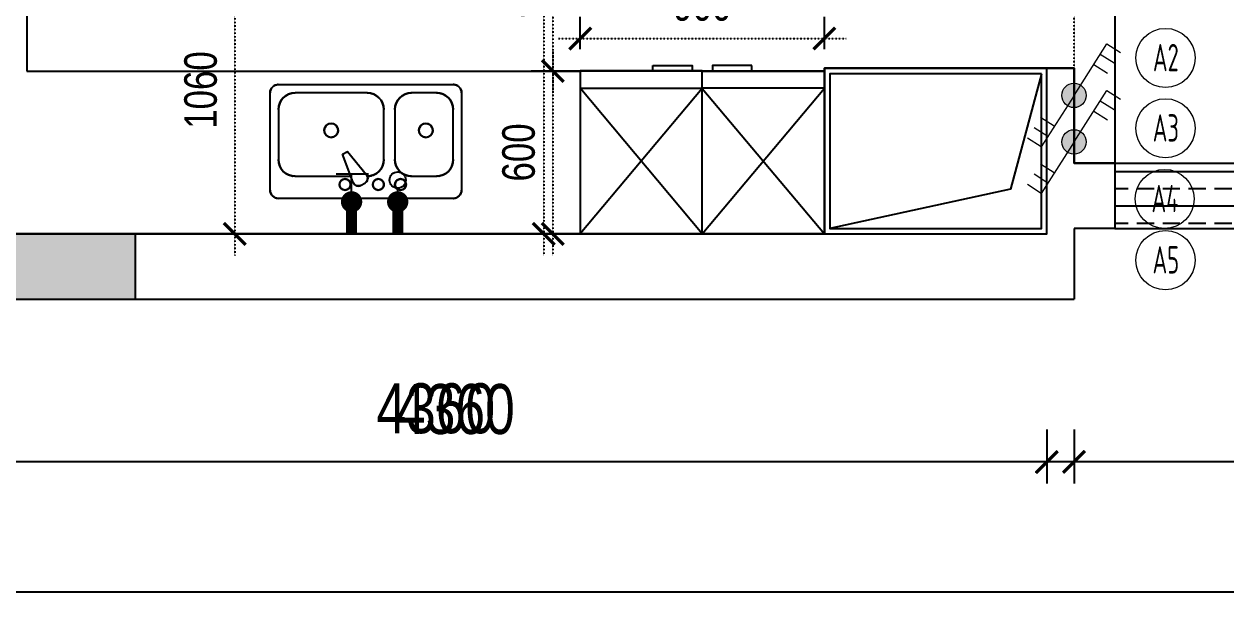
# Model space of a CAD drawing. Header units: millimetres. Extents: x -23568 to 99064, y -162914 to -58422.
# Drawn here: x 20378 to 24807, y -160126 to -157953 of the extents above; entities that cross this region are included whole.
import ezdxf
from ezdxf.enums import TextEntityAlignment as Align

# ---------------------------------------------------------------- set-up
doc = ezdxf.new("R2010")
doc.units = ezdxf.units.MM
doc.header["$LTSCALE"] = 0.01
doc.linetypes.add('ACAD_ISO03W100', pattern=[30, 12, -18])
for name, color, linetype in [('FC-【地面材质】', 250, 'Continuous'), ('FF-FURN【平面家具】', 51, 'Continuous'), ('layer 1', 7, 'Continuous'), ('RC-Dim【灯具尺寸】', 2, 'Continuous'), ('RC-FIN【天花造型】', 30, 'Continuous'), ('布局图框', 1, 'Continuous'), ('水路图', 126, 'Continuous'), ('给排水', 251, 'Continuous')]:
    doc.layers.add(name, color=color, linetype=linetype)
doc.layers.add('FF-Dim【平面家具尺】', color=44, linetype='Continuous', lineweight=0)
doc.layers.add('X▲【平面开关】', color=31, linetype='Continuous', lineweight=0)
doc.styles.add('CCD_DIM', font='ARCHS.SHX', dxfattribs={"width": 0.7})
doc.styles.add('DIM_FONT', font='SIMPLEX.shx', dxfattribs={"width": 0.8})
doc.styles.add('英文字体', font='stylu.ttf', dxfattribs={"width": 0.8})
doc.dimstyles.new('t-60', dxfattribs={"dimscale": 80, "dimtxt": 2.3, "dimasz": 1, "dimexe": 1, "dimexo": 1, "dimgap": 0.5, "dimtad": 0, "dimdec": 0, "dimrnd": 5, "dimzin": 0, "dimdsep": 46, "dimtxsty": '英文字体', "dimblk": 'ARCHTICK', "dimcen": 0.09, "dimdle": 1, "dimclrd": 8, "dimclre": 8, "dimclrt": 2, "dimadec": 0, "dimazin": 0, "dimtfac": 1, "dimtdec": 0, "dimtix": 1, "dimtmove": 2, "dimatfit": 2, "dimldrblk": 'DOT', "dimfxl": 0, "dimtvp": 1, "dimtolj": 1, "dimtzin": 0, "dimarcsym": 0})

# ---------------------------------------------------------------- blocks, each defined once
blk = doc.blocks.new('_ArchTick')
at = {"color": 0, "linetype": 'ByBlock', "const_width": 0.15}
blk.add_lwpolyline([(-0.5, -0.5), (0.5, 0.5)], dxfattribs=at)
blk = doc.blocks.new('*D520')
at = {"color": 8, "lineweight": -2, "transparency": 16777216}
for p, q in [((24247.5, -159446.2), (24247.5, -159646.2)), ((27687.5, -159446.2), (27687.5, -159646.2)), ((27767.5, -159566.2), (24167.5, -159566.2))]:
    blk.add_line(p, q, dxfattribs=at)
at = {"layer": 'Defpoints', "color": 0, "transparency": 16777216}
for p in [(24247.5, -159366.2), (27687.5, -159366.2), (24247.5, -159566.2)]:
    blk.add_point(p, dxfattribs=at)
at = {"color": 8, "lineweight": -2, "transparency": 16777216, "xscale": 80, "yscale": 80, "zscale": 80, "rotation": 180}
blk.add_blockref('_ArchTick', (24247.5, -159566.2), dxfattribs=at)
at = {"color": 8, "lineweight": -2, "transparency": 16777216, "xscale": 80, "yscale": 80, "zscale": 80}
blk.add_blockref('_ArchTick', (27687.5, -159566.2), dxfattribs=at)
at = {"color": 2, "transparency": 16777216, "insert": (25967.5, -159372.6), "char_height": 184, "attachment_point": 5, "style": '英文字体'}
blk.add_mtext('\\A1;3440', dxfattribs=at)
blk = doc.blocks.new('_DOT')
at = {"color": 0, "linetype": 'ByBlock'}
blk.add_line((-0.5, 0), (-1, 0), dxfattribs=at)
at = {"color": 0, "linetype": 'ByBlock', "const_width": 0.5}
blk.add_lwpolyline([(-0.25, 0, 1), (0.25, 0, 1)], format="xyb", close=True, dxfattribs=at)
blk = doc.blocks.new('*D521')
at = {"color": 8, "lineweight": -2, "transparency": 16777216}
for p, q in [((19787.5, -159446.2), (19787.5, -159646.2)), ((24147.5, -159446.2), (24147.5, -159646.2)), ((24227.5, -159566.2), (19707.5, -159566.2))]:
    blk.add_line(p, q, dxfattribs=at)
at = {"layer": 'Defpoints', "color": 0, "transparency": 16777216}
for p in [(19787.5, -159366.2), (24147.5, -159366.2), (19787.5, -159566.2)]:
    blk.add_point(p, dxfattribs=at)
at = {"color": 8, "lineweight": -2, "transparency": 16777216, "xscale": 80, "yscale": 80, "zscale": 80, "rotation": 180}
blk.add_blockref('_ArchTick', (19787.5, -159566.2), dxfattribs=at)
at = {"color": 8, "lineweight": -2, "transparency": 16777216, "xscale": 80, "yscale": 80, "zscale": 80}
blk.add_blockref('_ArchTick', (24147.5, -159566.2), dxfattribs=at)
at = {"color": 2, "transparency": 16777216, "insert": (21967.5, -159372.6), "char_height": 184, "attachment_point": 5, "style": '英文字体'}
blk.add_mtext('\\A1;4360', dxfattribs=at)
blk = doc.blocks.new('*D529')
at = {"color": 8, "lineweight": -2, "transparency": 16777216}
for p, q in [((19787.5, -159646.2), (19787.5, -160126.2)), ((32637.5, -159646.2), (32637.5, -160126.2)), ((32717.5, -160046.2), (19707.5, -160046.2))]:
    blk.add_line(p, q, dxfattribs=at)
at = {"layer": 'Defpoints', "color": 0, "transparency": 16777216}
for p in [(19787.5, -159566.2), (32637.5, -159566.2), (19787.5, -160046.2)]:
    blk.add_point(p, dxfattribs=at)
at = {"color": 8, "lineweight": -2, "transparency": 16777216, "xscale": 80, "yscale": 80, "zscale": 80, "rotation": 180}
blk.add_blockref('_ArchTick', (19787.5, -160046.2), dxfattribs=at)
at = {"color": 8, "lineweight": -2, "transparency": 16777216, "xscale": 80, "yscale": 80, "zscale": 80}
blk.add_blockref('_ArchTick', (32637.5, -160046.2), dxfattribs=at)
at = {"color": 2, "transparency": 16777216, "insert": (26212.5, -159852.9), "char_height": 184, "attachment_point": 5, "style": '英文字体'}
blk.add_mtext('\\A1;12850', dxfattribs=at)
blk = doc.blocks.new('dfqweqw')
at = {"color": 8}
for p, q in [((749415.2, -440530.1), (748965.3, -441066.4)), ((749415.3, -441065.9), (748965.3, -440530.1)), ((749415.3, -440530.1), (749865.3, -441066.4)), ((749415.3, -441065.9), (749865.3, -440530.1))]:
    blk.add_line(p, q, dxfattribs=at)
at = {"color": 4}
for p in [(748965.3, -441066.4), (749865.3, -441066.4)]:
    blk.add_line(p, (749415.3, -441066.4), dxfattribs=at)
blk.add_lwpolyline([(748965.3, -441130.1), (748965.3, -440530.1)], dxfattribs=at)
for points in [[(749415.3, -441130.1), (748965.3, -441130.1), (748965.3, -440530.1), (749415.3, -440530.1)], [(749415.3, -441130.1), (749865.3, -441130.1), (749865.3, -440530.1), (749415.3, -440530.1)], [(749232.8, -441150.1), (749378.3, -441150.1), (749378.3, -441130.1), (749232.8, -441130.1)], [(749597.7, -441150.1), (749452.3, -441150.1), (749452.3, -441130.1), (749597.7, -441130.1)]]:
    blk.add_lwpolyline(points, close=True, dxfattribs=at)
blk = doc.blocks.new('粉蒸肉')
at = {"color": 4, "linetype": 'ByBlock'}
for p, q in [((90677.5, 13698.3), (90033.2, 13698.3)), ((90002.5, 13667.7), (90002.5, 13309.7)), ((90708.2, 13309.7), (90708.2, 13667.7)), ((90033.2, 13279), (90677.5, 13279))]:
    blk.add_line(p, q, dxfattribs=at)
at = {"color": 8, "linetype": 'ByBlock'}
for p, q in [((90338, 13650), (90352.3, 13641.7)), ((90094.6, 13616.5), (90300, 13616.5)), ((90308.6, 13639.4), (90269.8, 13535.8)), ((90287.5, 13525.6), (90357.8, 13611)), ((90524.1, 13616.5), (90616.2, 13616.5)), ((90033.2, 13371.1), (90033.2, 13555.2)), ((90421.8, 13555.2), (90421.8, 13371.1)), ((90462.7, 13371.1), (90462.7, 13555.2)), ((90677.5, 13555.2), (90677.5, 13371.1)), ((90269.8, 13535.8), (90287.5, 13525.6)), ((90360.5, 13309.7), (90094.6, 13309.7)), ((90616.2, 13309.7), (90524.1, 13309.7))]:
    blk.add_line(p, q, dxfattribs=at)
for centre, radius in [((90278.7, 13647.2), 20.5), ((90401.4, 13647.2), 20.5), ((90483.2, 13647.2), 20.5), ((90227.5, 13447.8), 25.6), ((90576.5, 13447.8), 25.6)]:
    blk.add_circle(centre, radius, dxfattribs=at)
at = {"color": 4, "linetype": 'ByBlock'}
for centre, start, end in [((90033.2, 13667.7), 90, 180), ((90677.5, 13667.7), 0, 90), ((90033.2, 13309.7), 180, 270), ((90677.5, 13309.7), 270, 0)]:
    blk.add_arc(centre, 30.7, start, end, dxfattribs=at)
at = {"color": 8, "linetype": 'ByBlock'}
for centre, radius, start, end in [((90327.8, 13632.2), 20.5, 60, 159.4623), ((90094.6, 13555.2), 61.4, 90, 180), ((90342, 13624), 20.5, 320.5377, 60), ((90360.5, 13555.2), 61.4, 0, 90), ((90524.1, 13555.2), 61.4, 90, 180), ((90616.2, 13555.2), 61.4, 0, 90), ((90094.6, 13371.1), 61.4, 180, 270), ((90360.5, 13371.1), 61.4, 270, 0), ((90524.1, 13371.1), 61.4, 180, 270), ((90616.2, 13371.1), 61.4, 270, 0)]:
    blk.add_arc(centre, radius, start, end, dxfattribs=at)
blk = doc.blocks.new('*D572')
at = {"layer": 'Defpoints', "color": 0, "transparency": 16777216}
for p in [(22687.5, -157206.2), (22326.3, -158126.2), (22652.5, -158126.2)]:
    blk.add_point(p, dxfattribs=at)
at = {"layer": 'FF-Dim【平面家具尺】', "color": 8, "linetype": 'ACAD_ISO03W100', "lineweight": -2, "transparency": 16777216}
blk.add_line((22326.3, -157126.2), (22326.3, -158206.2), dxfattribs=at)
at = {"layer": 'FF-Dim【平面家具尺】', "color": 8, "lineweight": -2, "transparency": 16777216}
for p, q in [((22607.5, -157206.2), (22246.3, -157206.2)), ((22572.5, -158126.2), (22246.3, -158126.2))]:
    blk.add_line(p, q, dxfattribs=at)
at = {"layer": 'FF-Dim【平面家具尺】', "color": 8, "lineweight": -2, "transparency": 16777216, "xscale": 80, "yscale": 80, "zscale": 80}
for p, rotation in [((22326.3, -157206.2), 90), ((22326.3, -158126.2), 270)]:
    blk.add_blockref('_ArchTick', p, dxfattribs=dict(at, rotation=rotation))
at = {"layer": 'FF-Dim【平面家具尺】', "color": 2, "transparency": 16777216, "insert": (22201.5, -157666.2), "char_height": 120, "attachment_point": 5, "rotation": 90, "style": '英文字体'}
blk.add_mtext('\\A1;920', dxfattribs=at)
blk = doc.blocks.new('*D573')
at = {"layer": 'Defpoints', "color": 0, "transparency": 16777216}
for p in [(22103.9, -158126.2), (22103.9, -158726.2), (22326.3, -158726.2)]:
    blk.add_point(p, dxfattribs=at)
at = {"layer": 'FF-Dim【平面家具尺】', "color": 8, "linetype": 'ACAD_ISO03W100', "lineweight": -2, "transparency": 16777216}
blk.add_line((22326.3, -158046.2), (22326.3, -158806.2), dxfattribs=at)
at = {"layer": 'FF-Dim【平面家具尺】', "color": 8, "lineweight": -2, "transparency": 16777216}
for p, q in [((22183.9, -158126.2), (22406.3, -158126.2)), ((22183.9, -158726.2), (22406.3, -158726.2))]:
    blk.add_line(p, q, dxfattribs=at)
at = {"layer": 'FF-Dim【平面家具尺】', "color": 8, "lineweight": -2, "transparency": 16777216, "xscale": 80, "yscale": 80, "zscale": 80}
for p, rotation in [((22326.3, -158126.2), 90), ((22326.3, -158726.2), 270)]:
    blk.add_blockref('_ArchTick', p, dxfattribs=dict(at, rotation=rotation))
at = {"layer": 'FF-Dim【平面家具尺】', "color": 2, "transparency": 16777216, "insert": (22200.9, -158426.2), "char_height": 120, "attachment_point": 5, "rotation": 90, "style": '英文字体'}
blk.add_mtext('\\A1;600', dxfattribs=at)
blk = doc.blocks.new('*D581')
at = {"layer": 'Defpoints', "color": 0, "transparency": 16777216}
for p in [(23327.5, -158006.5), (22427.5, -158126.2), (23327.5, -158126.2)]:
    blk.add_point(p, dxfattribs=at)
at = {"layer": 'FF-Dim【平面家具尺】', "color": 8, "lineweight": -2, "transparency": 16777216}
for p, q in [((22427.5, -158046.2), (22427.5, -157926.5)), ((23327.5, -158046.2), (23327.5, -157926.5))]:
    blk.add_line(p, q, dxfattribs=at)
at = {"layer": 'FF-Dim【平面家具尺】', "color": 8, "linetype": 'ACAD_ISO03W100', "lineweight": -2, "transparency": 16777216}
blk.add_line((22347.5, -158006.5), (23407.5, -158006.5), dxfattribs=at)
at = {"layer": 'FF-Dim【平面家具尺】', "color": 8, "lineweight": -2, "transparency": 16777216, "xscale": 80, "yscale": 80, "zscale": 80, "rotation": 180}
blk.add_blockref('_ArchTick', (22427.5, -158006.5), dxfattribs=at)
at = {"layer": 'FF-Dim【平面家具尺】', "color": 8, "lineweight": -2, "transparency": 16777216, "xscale": 80, "yscale": 80, "zscale": 80}
blk.add_blockref('_ArchTick', (23327.5, -158006.5), dxfattribs=at)
at = {"layer": 'FF-Dim【平面家具尺】', "color": 2, "transparency": 16777216, "insert": (22877.5, -157881.7), "char_height": 120, "attachment_point": 5, "style": '英文字体'}
blk.add_mtext('\\A1;900', dxfattribs=at)
blk = doc.blocks.new('ADFADAW')
at = {"layer": 'Defpoints'}
h = blk.add_hatch(color=251, dxfattribs=at)
h.dxf.hatch_style = 1
h.paths.add_polyline_path([(22067.5, -166462.6), (21407.5, -166462.6), (21407.5, -171702.6), (21627.5, -171702.6), (21697.5, -171702.6), (21697.5, -167912.6), (22067.5, -167912.6)])
h.paths.add_polyline_path([(27427.5, -167912.6), (27687.5, -167912.6), (27687.5, -170562.6), (28037.5, -170562.6), (28037.5, -167312.6), (28037.5, -166702.6), (27427.5, -166702.6)])
h.paths.add_polyline_path([(30847.5, -167312.6), (30847.5, -169162.6), (31027.5, -169162.6), (31027.5, -166462.6), (30447.5, -166462.6), (30447.5, -166702.6), (30447.5, -167312.6)])
h.paths.add_polyline_path([(32877.5, -171702.6), (32877.5, -168722.6), (32477.5, -168722.6), (32477.5, -168962.6), (32637.5, -168962.6), (32637.5, -171462.6), (29557.5, -171462.6), (29557.5, -174282.6), (29797.5, -174282.6), (29797.5, -171702.6)])
h.paths.add_polyline_path([(28037.5, -172742.6), (27687.5, -172742.6), (27687.5, -175132.6), (28037.5, -175132.6)])
h.paths.add_polyline_path([(19547.5, -175182.6), (20787.5, -175182.6), (20787.5, -174942.6), (19787.5, -174942.6), (19787.5, -171702.6), (19787.5, -171462.6), (19547.5, -171462.6)])
at = {"layer": 'Defpoints', "color": 251}
for p, q in [((20387.5, -171702.6), (20387.5, -174342.6)), ((20387.5, -174342.6), (22427.5, -174342.6)), ((22877.5, -174342.6), (22427.5, -174342.6)), ((22427.5, -174342.6), (22427.5, -174942.6)), ((22695, -174322.6), (22840.5, -174322.6)), ((22695, -174342.6), (22695, -174322.6)), ((22840.5, -174342.6), (22695, -174342.6)), ((22840.5, -174322.6), (22840.5, -174342.6)), ((22877.5, -174942.6), (22877.5, -174342.6)), ((22877.5, -174342.6), (23327.5, -174342.6)), ((22877.5, -174942.6), (22877.5, -174342.6)), ((23059.9, -174322.6), (22914.5, -174322.6)), ((22914.5, -174322.6), (22914.5, -174342.6)), ((22914.5, -174342.6), (23059.9, -174342.6)), ((23059.9, -174342.6), (23059.9, -174322.6)), ((23327.5, -174942.6), (23327.5, -174332.6)), ((23327.5, -174332.6), (24147.5, -174332.6)), ((24147.5, -174332.6), (23327.5, -174332.6)), ((23327.5, -174332.6), (23327.5, -174942.6)), ((23327.5, -174342.6), (23327.5, -174942.6)), ((23327.5, -174342.6), (23327.5, -174942.6)), ((24127.5, -174352.6), (23347.5, -174352.6)), ((23347.5, -174352.6), (23347.5, -174922.6)), ((24127.5, -174352.6), (24013.9, -174777.4)), ((24127.5, -174922.6), (24127.5, -174352.6)), ((24147.5, -174332.6), (24147.5, -174332.6)), ((24147.5, -174332.6), (24247.5, -174332.6)), ((24147.5, -174942.6), (24147.5, -174332.6)), ((24247.5, -174332.6), (24247.5, -174682.6)), ((22427.5, -174406.3), (22877.5, -174406.3)), ((22877.4, -174942.6), (22427.5, -174406.3)), ((22877.5, -174406.7), (22427.5, -174942.6)), ((23327.5, -174406.3), (22877.5, -174406.3)), ((22877.5, -174942.6), (23327.5, -174406.3)), ((22877.5, -174406.7), (23327.5, -174942.6)), ((24397.5, -174682.6), (24247.5, -174682.6)), ((24397.5, -174682.6), (24397.5, -174922.6)), ((24397.5, -174682.6), (25597.5, -174682.6)), ((24013.9, -174777.4), (23347.5, -174922.6)), ((23347.5, -174922.6), (24127.5, -174922.6)), ((24397.5, -174922.6), (24247.5, -174922.6)), ((24247.5, -174922.6), (24247.5, -175182.6)), ((24397.5, -174922.6), (25597.5, -174922.6)), ((19787.5, -174942.6), (23327.5, -174942.6)), ((20787.5, -174942.6), (20787.5, -175182.6)), ((22427.5, -174942.6), (22877.5, -174942.6)), ((23327.5, -174942.6), (22877.5, -174942.6)), ((23327.5, -174942.6), (24147.5, -174942.6)), ((19547.5, -175182.6), (24247.5, -175182.6)), ((24147.5, -175662.6), (24147.5, -175862.6)), ((24247.5, -175662.6), (24247.5, -175862.6)), ((24227.5, -175782.6), (19707.5, -175782.6)), ((27767.5, -175782.6), (24167.5, -175782.6)), ((32717.5, -176262.6), (19707.5, -176262.6))]:
    blk.add_line(p, q, dxfattribs=at)
at = {"layer": 'Defpoints', "color": 251, "linetype": 'ByBlock'}
for p, q in [((21315.2, -174392.6), (21959.5, -174392.6)), ((21284.5, -174781.2), (21284.5, -174423.2)), ((21642.5, -174423.2), (21376.5, -174423.2)), ((21898.1, -174423.2), (21806.1, -174423.2)), ((21990.2, -174423.2), (21990.2, -174781.2)), ((21315.2, -174484.6), (21315.2, -174668.7)), ((21703.8, -174668.7), (21703.8, -174484.6)), ((21744.7, -174484.6), (21744.7, -174668.7)), ((21959.5, -174668.7), (21959.5, -174484.6)), ((21551.8, -174649.3), (21569.5, -174639.1)), ((21590.6, -174752.9), (21551.8, -174649.3)), ((21569.5, -174639.1), (21639.8, -174724.5)), ((21376.5, -174730.1), (21582, -174730.1)), ((21806.1, -174730.1), (21898.1, -174730.1)), ((21620, -174763.5), (21634.3, -174755.2)), ((21959.5, -174811.9), (21315.2, -174811.9)), ((24107.5, -175822.6), (24187.5, -175742.6)), ((24287.5, -175742.6), (24207.5, -175822.6))]:
    blk.add_line(p, q, dxfattribs=at)
for centre, radius in [((21509.5, -174561.3), 25.6), ((21858.5, -174561.3), 25.6), ((21560.6, -174760.7), 20.5), ((21683.4, -174760.7), 20.5), ((21765.2, -174760.7), 20.5)]:
    blk.add_circle(centre, radius, dxfattribs=at)
for centre, radius, start, end in [((21315.2, -174423.2), 30.7, 90, 180), ((21959.5, -174423.2), 30.7, 0, 90), ((21376.5, -174484.6), 61.4, 90, 180), ((21642.5, -174484.6), 61.4, 0, 90), ((21806.1, -174484.6), 61.4, 90, 180), ((21898.1, -174484.6), 61.4, 0, 90), ((21376.5, -174668.7), 61.4, 180, 270), ((21642.5, -174668.7), 61.4, 270, 0), ((21806.1, -174668.7), 61.4, 180, 270), ((21898.1, -174668.7), 61.4, 270, 0), ((21609.8, -174745.8), 20.5, 200.5377, 300), ((21624, -174737.5), 20.5, 300, 39.4623), ((21315.2, -174781.2), 30.7, 180, 270), ((21959.5, -174781.2), 30.7, 270, 0)]:
    blk.add_arc(centre, radius, start, end, dxfattribs=at)
at = {"layer": 'Defpoints', "color": 251, "style": '英文字体', "width": 0.8}
blk.add_text('4360', height=184, dxfattribs=at).set_placement((21676.3, -175676.9))
at = {"layer": 'Defpoints', "color": 251, "linetype": 'ByBlock', "style": 'DIM_FONT', "width": 0.8, "flags": 9}
for tag, p, rotation in [('XSIZE', (30947.5, -169789.4), 90), ('YSIZE', (30947.5, -169789.4), 90), ('XSIZE', (28643.3, -174042.6), 180), ('YSIZE', (28643.3, -174042.6), 180)]:
    blk.add_attdef(tag, p, '', height=0.457, rotation=rotation, dxfattribs=at)
blk = doc.blocks.new('*D620')
at = {"layer": 'Defpoints', "color": 0, "lineweight": 100, "transparency": 16777216}
for p in [(20887.5, -157666.2), (20887.5, -158726.2), (21154.3, -158726.2)]:
    blk.add_point(p, dxfattribs=at)
at = {"layer": 'RC-Dim【灯具尺寸】', "color": 8, "linetype": 'ACAD_ISO03W100', "lineweight": -2, "transparency": 16777216}
blk.add_line((21154.3, -157586.2), (21154.3, -158806.2), dxfattribs=at)
at = {"layer": 'RC-Dim【灯具尺寸】', "color": 8, "lineweight": -2, "transparency": 16777216}
for p, q in [((20967.5, -157666.2), (21234.3, -157666.2)), ((20967.5, -158726.2), (21234.3, -158726.2))]:
    blk.add_line(p, q, dxfattribs=at)
at = {"layer": 'RC-Dim【灯具尺寸】', "color": 8, "lineweight": -2, "transparency": 16777216, "xscale": 80, "yscale": 80, "zscale": 80}
for p, rotation in [((21154.3, -157666.2), 90), ((21154.3, -158726.2), 270)]:
    blk.add_blockref('_ArchTick', p, dxfattribs=dict(at, rotation=rotation))
at = {"layer": 'RC-Dim【灯具尺寸】', "color": 2, "transparency": 16777216, "insert": (21029, -158196.2), "char_height": 120, "attachment_point": 5, "rotation": 90, "style": '英文字体'}
blk.add_mtext('\\A1;1060', dxfattribs=at)
blk = doc.blocks.new('*D625')
at = {"layer": 'Defpoints', "color": 0, "lineweight": 100, "transparency": 16777216}
for p in [(22087.5, -156856.3), (22087.5, -158726.2), (22293.1, -158726.2)]:
    blk.add_point(p, dxfattribs=at)
at = {"layer": 'RC-Dim【灯具尺寸】', "color": 8, "linetype": 'ACAD_ISO03W100', "lineweight": -2, "transparency": 16777216}
blk.add_line((22293.1, -156776.3), (22293.1, -158806.2), dxfattribs=at)
at = {"layer": 'RC-Dim【灯具尺寸】', "color": 8, "lineweight": -2, "transparency": 16777216}
for p, q in [((22167.5, -156856.3), (22373.1, -156856.3)), ((22167.5, -158726.2), (22373.1, -158726.2))]:
    blk.add_line(p, q, dxfattribs=at)
at = {"layer": 'RC-Dim【灯具尺寸】', "color": 8, "lineweight": -2, "transparency": 16777216, "xscale": 80, "yscale": 80, "zscale": 80}
for p, rotation in [((22293.1, -156856.3), 90), ((22293.1, -158726.2), 270)]:
    blk.add_blockref('_ArchTick', p, dxfattribs=dict(at, rotation=rotation))
at = {"layer": 'RC-Dim【灯具尺寸】', "color": 2, "transparency": 16777216, "insert": (22163.6, -157791.2), "char_height": 120, "attachment_point": 5, "rotation": 90, "style": '英文字体'}
blk.add_mtext('\\A1;1870', dxfattribs=at)
blk = doc.blocks.new('*U661')
blk.add_hatch(color=0).paths.add_polyline_path([(-0.6, 0, 1), (0.6, 0, 1)])
for p, q in [((0, 0), (2.121, 2.121)), ((2.121, 2.121), (2.687, 1.556)), ((1.273, 1.273), (1.838, 0.707)), ((1.697, 1.697), (2.263, 1.131)), ((0, 0), (-2.121, -2.121)), ((-1.697, -1.697), (-2.263, -1.131)), ((-1.273, -1.273), (-1.838, -0.707)), ((-2.121, -2.121), (-2.687, -1.556))]:
    blk.add_line(p, q)
blk.add_circle((0, 0), 0.6)
blk = doc.blocks.new('jjjjj')
at = {"layer": '水路图', "color": 3, "ltscale": 0.5}
for p, q in [((-38677.7, -531850.4), (-38836.8, -531850.4)), ((-38760.9, -531987.3), (-38760.9, -531850.4)), ((-38760.9, -531987.3), (-38760.9, -532144.6))]:
    blk.add_line(p, q, dxfattribs=at)
at = {"layer": '水路图', "color": 3, "ltscale": 0.5, "const_width": 54}
blk.add_lwpolyline([(-38735.6, -531987.3, 1), (-38786.2, -531987.3, 1)], format="xyb", close=True, dxfattribs=at)
blk.add_lwpolyline([(-38760.9, -531987.3), (-38760.9, -532144.6)], dxfattribs=at)
at = {"layer": '水路图', "color": 3, "ltscale": 0.5}
for start, end in [(360, 180), (180, 360)]:
    blk.add_arc((-38760.9, -531987.3), 25.3, start, end, dxfattribs=at)
blk = doc.blocks.new('sfsdf')
at = {"layer": '水路图', "color": 3, "ltscale": 0.5}
blk.add_line((-38760.9, -532531.2), (-38760.9, -532463.8), dxfattribs=at)
at = {"layer": '水路图', "color": 3, "ltscale": 0.5, "const_width": 54}
blk.add_lwpolyline([(-38735.6, -532531.2, 1), (-38786.2, -532531.2, 1)], format="xyb", close=True, dxfattribs=at)
blk.add_lwpolyline([(-38760.9, -532531.2), (-38760.9, -532688.5)], dxfattribs=at)
at = {"layer": '水路图', "color": 3, "ltscale": 0.2}
blk.add_circle((-38760.9, -532423.9), 39.9, dxfattribs=at)
blk = doc.blocks.new('SAEFSEFSF')
at = {"layer": 'layer 1'}
h = blk.add_hatch(color=251, dxfattribs=at)
h.dxf.hatch_style = 1
h.paths.add_polyline_path([(22067.5, -166651.7), (21407.5, -166651.7), (21407.5, -171891.7), (21627.5, -171891.7), (21697.5, -171891.7), (21697.5, -168101.7), (22067.5, -168101.7)])
h.paths.add_polyline_path([(27427.5, -168101.7), (27687.5, -168101.7), (27687.5, -170751.7), (28037.5, -170751.7), (28037.5, -167501.7), (28037.5, -166891.7), (27427.5, -166891.7)])
h.paths.add_polyline_path([(30847.5, -167501.7), (30847.5, -169351.7), (31027.5, -169351.7), (31027.5, -166651.7), (30447.5, -166651.7), (30447.5, -166891.7), (30447.5, -167501.7)])
h.paths.add_polyline_path([(32877.5, -171891.7), (32877.5, -168911.7), (32477.5, -168911.7), (32477.5, -169151.7), (32637.5, -169151.7), (32637.5, -171651.7), (29557.5, -171651.7), (29557.5, -174471.7), (29797.5, -174471.7), (29797.5, -171891.7)])
h.paths.add_polyline_path([(28037.5, -172931.7), (27687.5, -172931.7), (27687.5, -175321.7), (28037.5, -175321.7)])
h.paths.add_polyline_path([(19547.5, -175371.7), (20787.5, -175371.7), (20787.5, -175131.7), (19787.5, -175131.7), (19787.5, -171891.7), (19787.5, -171651.7), (19547.5, -171651.7)])
at = {"layer": 'layer 1', "color": 251}
for p, q in [((20387.5, -171891.7), (20387.5, -174531.7)), ((20387.5, -174531.7), (22427.5, -174531.7)), ((22877.5, -174531.7), (22427.5, -174531.7)), ((22427.5, -174531.7), (22427.5, -175131.7)), ((22695, -174511.7), (22840.5, -174511.7)), ((22695, -174531.7), (22695, -174511.7)), ((22840.5, -174531.7), (22695, -174531.7)), ((22840.5, -174511.7), (22840.5, -174531.7)), ((22877.5, -175131.7), (22877.5, -174531.7)), ((22877.5, -174531.7), (23327.5, -174531.7)), ((22877.5, -175131.7), (22877.5, -174531.7)), ((23059.9, -174511.7), (22914.5, -174511.7)), ((22914.5, -174511.7), (22914.5, -174531.7)), ((22914.5, -174531.7), (23059.9, -174531.7)), ((23059.9, -174531.7), (23059.9, -174511.7)), ((23327.5, -175131.7), (23327.5, -174521.7)), ((23327.5, -174521.7), (24147.5, -174521.7)), ((24147.5, -174521.7), (23327.5, -174521.7)), ((23327.5, -174521.7), (23327.5, -175131.7)), ((23327.5, -174531.7), (23327.5, -175131.7)), ((23327.5, -174531.7), (23327.5, -175131.7)), ((24147.5, -174521.7), (24147.5, -174521.7)), ((24147.5, -174521.7), (24247.5, -174521.7)), ((24147.5, -175131.7), (24147.5, -174521.7)), ((24247.5, -174521.7), (24247.5, -174871.7)), ((24127.5, -174541.7), (23347.5, -174541.7)), ((23347.5, -174541.7), (23347.5, -175111.7)), ((24127.5, -174541.7), (24013.9, -174966.6)), ((24127.5, -175111.7), (24127.5, -174541.7)), ((22427.5, -174595.4), (22877.5, -174595.4)), ((22877.4, -175131.7), (22427.5, -174595.4)), ((22877.5, -174595.9), (22427.5, -175131.7)), ((23327.5, -174595.4), (22877.5, -174595.4)), ((22877.5, -175131.7), (23327.5, -174595.4)), ((22877.5, -174595.9), (23327.5, -175131.7)), ((24397.5, -174871.7), (24247.5, -174871.7)), ((24397.5, -174871.7), (24397.5, -175111.7)), ((24397.5, -174871.7), (25597.5, -174871.7)), ((24013.9, -174966.6), (23347.5, -175111.7)), ((19787.5, -175131.7), (23327.5, -175131.7)), ((20787.5, -175131.7), (20787.5, -175371.7)), ((22427.5, -175131.7), (22877.5, -175131.7)), ((23327.5, -175131.7), (22877.5, -175131.7)), ((23327.5, -175131.7), (24147.5, -175131.7)), ((23347.5, -175111.7), (24127.5, -175111.7)), ((24397.5, -175111.7), (24247.5, -175111.7)), ((24247.5, -175111.7), (24247.5, -175371.7)), ((24397.5, -175111.7), (25597.5, -175111.7)), ((19547.5, -175371.7), (24247.5, -175371.7)), ((24147.5, -175851.7), (24147.5, -176051.7)), ((24247.5, -175851.7), (24247.5, -176051.7)), ((24227.5, -175971.7), (19707.5, -175971.7)), ((27767.5, -175971.7), (24167.5, -175971.7)), ((32717.5, -176451.7), (19707.5, -176451.7))]:
    blk.add_line(p, q, dxfattribs=at)
at = {"layer": 'layer 1', "color": 251, "linetype": 'ByBlock'}
for p, q in [((21284.5, -174970.3), (21284.5, -174612.4)), ((21315.2, -174581.7), (21959.5, -174581.7)), ((21642.5, -174612.4), (21376.5, -174612.4)), ((21898.1, -174612.4), (21806.1, -174612.4)), ((21990.2, -174612.4), (21990.2, -174970.3)), ((21315.2, -174673.8), (21315.2, -174857.8)), ((21703.8, -174857.8), (21703.8, -174673.8)), ((21744.7, -174673.8), (21744.7, -174857.8)), ((21959.5, -174857.8), (21959.5, -174673.8)), ((21551.8, -174838.5), (21569.5, -174828.3)), ((21590.6, -174942.1), (21551.8, -174838.5)), ((21569.5, -174828.3), (21639.8, -174913.7)), ((21376.5, -174919.2), (21582, -174919.2)), ((21806.1, -174919.2), (21898.1, -174919.2)), ((21620, -174952.6), (21634.3, -174944.4)), ((21959.5, -175001), (21315.2, -175001)), ((24107.5, -176011.7), (24187.5, -175931.7)), ((24287.5, -175931.7), (24207.5, -176011.7))]:
    blk.add_line(p, q, dxfattribs=at)
for centre, radius in [((21509.5, -174750.5), 25.6), ((21858.5, -174750.5), 25.6), ((21560.6, -174949.9), 20.5), ((21683.4, -174949.9), 20.5), ((21765.2, -174949.9), 20.5)]:
    blk.add_circle(centre, radius, dxfattribs=at)
for centre, radius, start, end in [((21315.2, -174612.4), 30.7, 90, 180), ((21376.5, -174673.8), 61.4, 90, 180), ((21642.5, -174673.8), 61.4, 0, 90), ((21806.1, -174673.8), 61.4, 90, 180), ((21898.1, -174673.8), 61.4, 0, 90), ((21959.5, -174612.4), 30.7, 0, 90), ((21376.5, -174857.8), 61.4, 180, 270), ((21642.5, -174857.8), 61.4, 270, 0), ((21806.1, -174857.8), 61.4, 180, 270), ((21898.1, -174857.8), 61.4, 270, 0), ((21624, -174926.7), 20.5, 300, 39.4623), ((21315.2, -174970.3), 30.7, 180, 270), ((21609.8, -174934.9), 20.5, 200.5377, 300), ((21959.5, -174970.3), 30.7, 270, 0)]:
    blk.add_arc(centre, radius, start, end, dxfattribs=at)
at = {"layer": 'layer 1', "color": 251, "linetype": 'ACAD_ISO03W100', "lineweight": 100, "style": '英文字体', "width": 0.8}
blk.add_text('4360', height=184, dxfattribs=at).set_placement((21676.3, -175866))
at = {"layer": 'layer 1', "color": 251, "linetype": 'ByBlock', "style": 'DIM_FONT', "width": 0.8, "flags": 9}
for tag, p, rotation in [('XSIZE', (30947.5, -169978.6), 90), ('YSIZE', (30947.5, -169978.6), 90), ('XSIZE', (28643.3, -174231.7), 180), ('YSIZE', (28643.3, -174231.7), 180)]:
    blk.add_attdef(tag, p, '', height=0.457, rotation=rotation, dxfattribs=at)
blk = doc.blocks.new('*D728')
at = {"layer": 'Defpoints', "color": 0, "linetype": 'ACAD_ISO03W100', "lineweight": 100, "transparency": 16777216}
for p in [(24247.5, -157804.1), (25015.6, -158061), (24247.5, -158291.2)]:
    blk.add_point(p, dxfattribs=at)
at = {"layer": 'RC-Dim【灯具尺寸】', "color": 8, "linetype": 'ACAD_ISO03W100', "lineweight": -2, "transparency": 16777216}
for p, q in [((24247.5, -158211.2), (24247.5, -157724.1)), ((25015.6, -157981), (25015.6, -157724.1)), ((25095.6, -157804.1), (24167.5, -157804.1))]:
    blk.add_line(p, q, dxfattribs=at)
at = {"layer": 'RC-Dim【灯具尺寸】', "color": 8, "linetype": 'ACAD_ISO03W100', "lineweight": -2, "transparency": 16777216, "xscale": 80, "yscale": 80, "zscale": 80, "rotation": 180}
blk.add_blockref('_ArchTick', (24247.5, -157804.1), dxfattribs=at)
at = {"layer": 'RC-Dim【灯具尺寸】', "color": 8, "linetype": 'ACAD_ISO03W100', "lineweight": -2, "transparency": 16777216, "xscale": 80, "yscale": 80, "zscale": 80}
blk.add_blockref('_ArchTick', (25015.6, -157804.1), dxfattribs=at)
at = {"layer": 'RC-Dim【灯具尺寸】', "color": 2, "linetype": 'ACAD_ISO03W100', "lineweight": 100, "transparency": 16777216, "insert": (24631.5, -157674.6), "char_height": 120, "attachment_point": 5, "style": '英文字体'}
blk.add_mtext('\\A1;770', dxfattribs=at)

msp = doc.modelspace()

# ---------------------------------------------------------------- hatches: boundary and pattern name
h = msp.add_hatch(color=8)
h.dxf.hatch_style = 1
h.paths.add_polyline_path([(22067.5, -150246.2), (21407.5, -150246.2), (21407.5, -155486.2), (21627.5, -155486.2), (21697.5, -155486.2), (21697.5, -151696.2), (22067.5, -151696.2)])
h.paths.add_polyline_path([(27427.5, -151696.2), (27687.5, -151696.2), (27687.5, -154346.2), (28037.5, -154346.2), (28037.5, -151096.2), (28037.5, -150486.2), (27427.5, -150486.2)])
h.paths.add_polyline_path([(30847.5, -151096.2), (30847.5, -152946.2), (31027.5, -152946.2), (31027.5, -150246.2), (30447.5, -150246.2), (30447.5, -150486.2), (30447.5, -151096.2)])
h.paths.add_polyline_path([(32877.5, -155486.2), (32877.5, -152506.2), (32477.5, -152506.2), (32477.5, -152746.2), (32637.5, -152746.2), (32637.5, -155246.2), (29557.5, -155246.2), (29557.5, -158066.2), (29797.5, -158066.2), (29797.5, -155486.2)])
h.paths.add_polyline_path([(28037.5, -156526.2), (27687.5, -156526.2), (27687.5, -158916.2), (28037.5, -158916.2)])
h.paths.add_polyline_path([(19547.5, -158966.2), (20787.5, -158966.2), (20787.5, -158726.2), (19787.5, -158726.2), (19787.5, -155486.2), (19787.5, -155246.2), (19547.5, -155246.2)])
at = {"layer": 'FC-【地面材质】'}
h = msp.add_hatch(dxfattribs=at)
h.set_pattern_fill('BRASS', color=8, scale=20)
h.paths.add_polyline_path([(25597.5, -158706.2), (25597.5, -158466.2), (24397.5, -158466.2), (24397.5, -158706.2)])

# ---------------------------------------------------------------- linework, layer by layer
for p, q in [((23327.5, -158726.2), (23327.5, -158116.2)), ((23327.5, -158116.2), (24147.5, -158116.2)), ((24147.5, -158116.2), (24147.5, -158116.2)), ((24147.5, -158116.2), (24247.5, -158116.2)), ((24247.5, -158116.2), (24247.5, -158466.2)), ((24397.5, -158466.2), (24247.5, -158466.2)), ((24397.5, -158466.2), (24397.5, -158706.2)), ((24397.5, -158706.2), (24247.5, -158706.2)), ((24247.5, -158706.2), (24247.5, -158966.2)), ((19787.5, -158726.2), (23327.5, -158726.2)), ((20787.5, -158726.2), (20787.5, -158966.2)), ((19547.5, -158966.2), (24247.5, -158966.2))]:
    msp.add_line(p, q)
at = {"color": 8}
for p, q in [((24397.5, -158466.2), (25597.5, -158466.2)), ((24397.5, -158706.2), (25597.5, -158706.2))]:
    msp.add_line(p, q, dxfattribs=at)
msp.add_lwpolyline([(24147.5, -158116.2), (23327.5, -158116.2), (23327.5, -158726.2), (24147.5, -158726.2)], close=True)
msp.add_lwpolyline([(24127.5, -158136.2), (23347.5, -158136.2), (23347.5, -158706.2), (24127.5, -158706.2)], close=True, dxfattribs=at)
msp.add_lwpolyline([(24127.5, -158136.2), (24013.9, -158561), (23347.5, -158706.2)], dxfattribs=at)
at = {"layer": 'FF-FURN【平面家具】', "color": 4}
for p, q in [((20387.5, -155486.2), (20387.5, -158126.2)), ((20387.5, -158126.2), (22427.5, -158126.2))]:
    msp.add_line(p, q, dxfattribs=at)
at = {"layer": 'RC-FIN【天花造型】'}
for points in [[(27427.5, -151696.2), (24397.5, -151697.3), (24397.5, -158466.2), (25957.5, -158466.2), (25957.5, -158676.2), (27687.5, -158676.2), (27687.5, -151696.2), (27427.5, -151696.2)], [(24397.5, -155606.2), (24397.5, -158466.2), (24247.5, -158466.2), (24247.5, -158116.2), (23327.5, -158116.2), (23327.5, -158726.2), (19787.5, -158726.2), (19787.5, -157126.2), (20037.5, -157126.2), (20037.5, -156646.2), (19787.5, -156646.2), (19787.5, -155486.2), (21407.5, -155486.2), (21407.5, -155606.2), (24397.5, -155606.2)]]:
    msp.add_lwpolyline(points, dxfattribs=at)
at = {"layer": 'X▲【平面开关】', "color": 2}
for centre in [(24584.6, -158078), (24584.6, -158337.1), (24581.5, -158597.3), (24584.6, -158823)]:
    msp.add_circle(centre, 108.9, dxfattribs=at)
at = {"layer": '布局图框'}
msp.add_lwpolyline([(19787.5, -155486.2), (19787.5, -156646.2), (20037.5, -156646.2), (20037.5, -156846.2), (20037.5, -157126.2), (19787.5, -157126.2), (19787.5, -158726.2), (23327.5, -158726.2), (23327.5, -158116.2), (24147.5, -158116.2), (24247.5, -158116.2), (24247.5, -158466.2), (24397.5, -158466.2), (25597.5, -158466.2)], dxfattribs=at)

# ---------------------------------------------------------------- block references
at = {"layer": 'FF-FURN【平面家具】', "rotation": 180}
msp.add_blockref('dfqweqw', (772292.8, -599256.2), dxfattribs=at)
at = {"layer": 'FF-FURN【平面家具】', "color": 4, "xscale": -1, "rotation": 180}
msp.add_blockref('粉蒸肉', (-68718, -144897.1), dxfattribs=at)
at = {"layer": 'layer 1', "linetype": 'ACAD_ISO03W100', "lineweight": 100}
msp.add_blockref('SAEFSEFSF', (0, 16405.5), dxfattribs=at)
at = {"layer": 'RC-FIN【天花造型】'}
msp.add_blockref('ADFADAW', (0, 16216.4), dxfattribs=at)
at = {"layer": 'X▲【平面开关】', "xscale": 74.99930608239988, "yscale": 74.99930608239988, "zscale": 74.99930608239988, "rotation": 12.43181569158353}
for p in [(24247.5, -158215.9), (24247.5, -158387.3)]:
    msp.add_blockref('*U661', p, dxfattribs=at)
at = {"layer": '给排水', "color": 53, "xscale": 0.7497256013739388, "yscale": 0.7497256014612503, "zscale": 0.7497256014861298}
for name, p in [('jjjjj', (50645, 240236.3)), ('sfsdf', (50814.9, 240644))]:
    msp.add_blockref(name, p, dxfattribs=at)

# ---------------------------------------------------------------- texts
at = {"layer": 'X▲【平面开关】', "color": 2, "style": 'CCD_DIM', "width": 0.7}
for s, p in [('A2', (24585.9, -158127.1)), ('A3', (24585.9, -158386.2)), ('A4', (24582.7, -158646.4)), ('A5', (24585.9, -158872.1))]:
    msp.add_text(s, height=100.8, dxfattribs=at).set_placement(p, align=Align.CENTER)

# ---------------------------------------------------------------- dimensions: what is measured, and where the dimension line sits
for base, p1, p2, picture, middle in [((19787.5, -159566.2), (24147.5, -159366.2), (19787.5, -159366.2), '*D521', (21967.5, -159372.6)), ((24247.5, -159566.2), (27687.5, -159366.2), (24247.5, -159366.2), '*D520', (25967.5, -159372.6)), ((19787.5, -160046.2), (32637.5, -159566.2), (19787.5, -159566.2), '*D529', (26212.5, -159852.9))]:
    dim = msp.add_linear_dim(base=base, p1=p1, p2=p2, dimstyle='t-60')
    dim.commit()
    dim.dimension.update_dxf_attribs({"geometry": picture, "text_midpoint": middle})
at = {"layer": 'FF-Dim【平面家具尺】'}
for base, p1, p2, picture, middle in [((22326.3, -158126.2), (22687.5, -157206.2), (22652.5, -158126.2), '*D572', (22201.5, -157666.2)), ((22326.3, -158726.2), (22103.9, -158126.2), (22103.9, -158726.2), '*D573', (22200.9, -158426.2))]:
    dim = msp.add_linear_dim(base=base, p1=p1, p2=p2, angle=90, dimstyle='t-60', override={"dimtxt": 1.5, "dimzin": 8, "dimfxl": 6, "dimfxlon": 1}, dxfattribs=at)
    dim.commit()
    dim.dimension.update_dxf_attribs({"geometry": picture, "text_midpoint": middle})
dim = msp.add_linear_dim(base=(23327.5, -158006.5), p1=(22427.5, -158126.2), p2=(23327.5, -158126.2), dimstyle='t-60', override={"dimtxt": 1.5, "dimzin": 8, "dimfxl": 6, "dimfxlon": 1}, dxfattribs=at)
dim.commit()
dim.dimension.update_dxf_attribs({"geometry": '*D581', "text_midpoint": (22877.5, -157881.7)})
at = {"layer": 'RC-Dim【灯具尺寸】'}
for base, p1, p2, picture, middle in [((22293.1, -158726.2), (22087.5, -156856.3), (22087.5, -158726.2), '*D625', (22163.6, -157791.2)), ((21154.3, -158726.2), (20887.5, -157666.2), (20887.5, -158726.2), '*D620', (21029, -158196.2))]:
    dim = msp.add_linear_dim(base=base, p1=p1, p2=p2, angle=90, dimstyle='t-60', override={"dimtxt": 1.5, "dimzin": 8, "dimfxl": 6, "dimfxlon": 1}, dxfattribs=at)
    dim.commit()
    dim.dimension.update_dxf_attribs({"geometry": picture, "text_midpoint": middle})
at = {"layer": 'RC-Dim【灯具尺寸】', "linetype": 'ACAD_ISO03W100', "lineweight": 100}
dim = msp.add_linear_dim(base=(24247.5, -157804.1), p1=(25015.6, -158061), p2=(24247.5, -158291.2), dimstyle='t-60', override={"dimtxt": 1.5, "dimzin": 8, "dimfxl": 6, "dimfxlon": 1}, dxfattribs=at)
dim.commit()
dim.dimension.update_dxf_attribs({"geometry": '*D728', "text_midpoint": (24631.5, -157674.6)})

doc.saveas('drawing.dxf')
